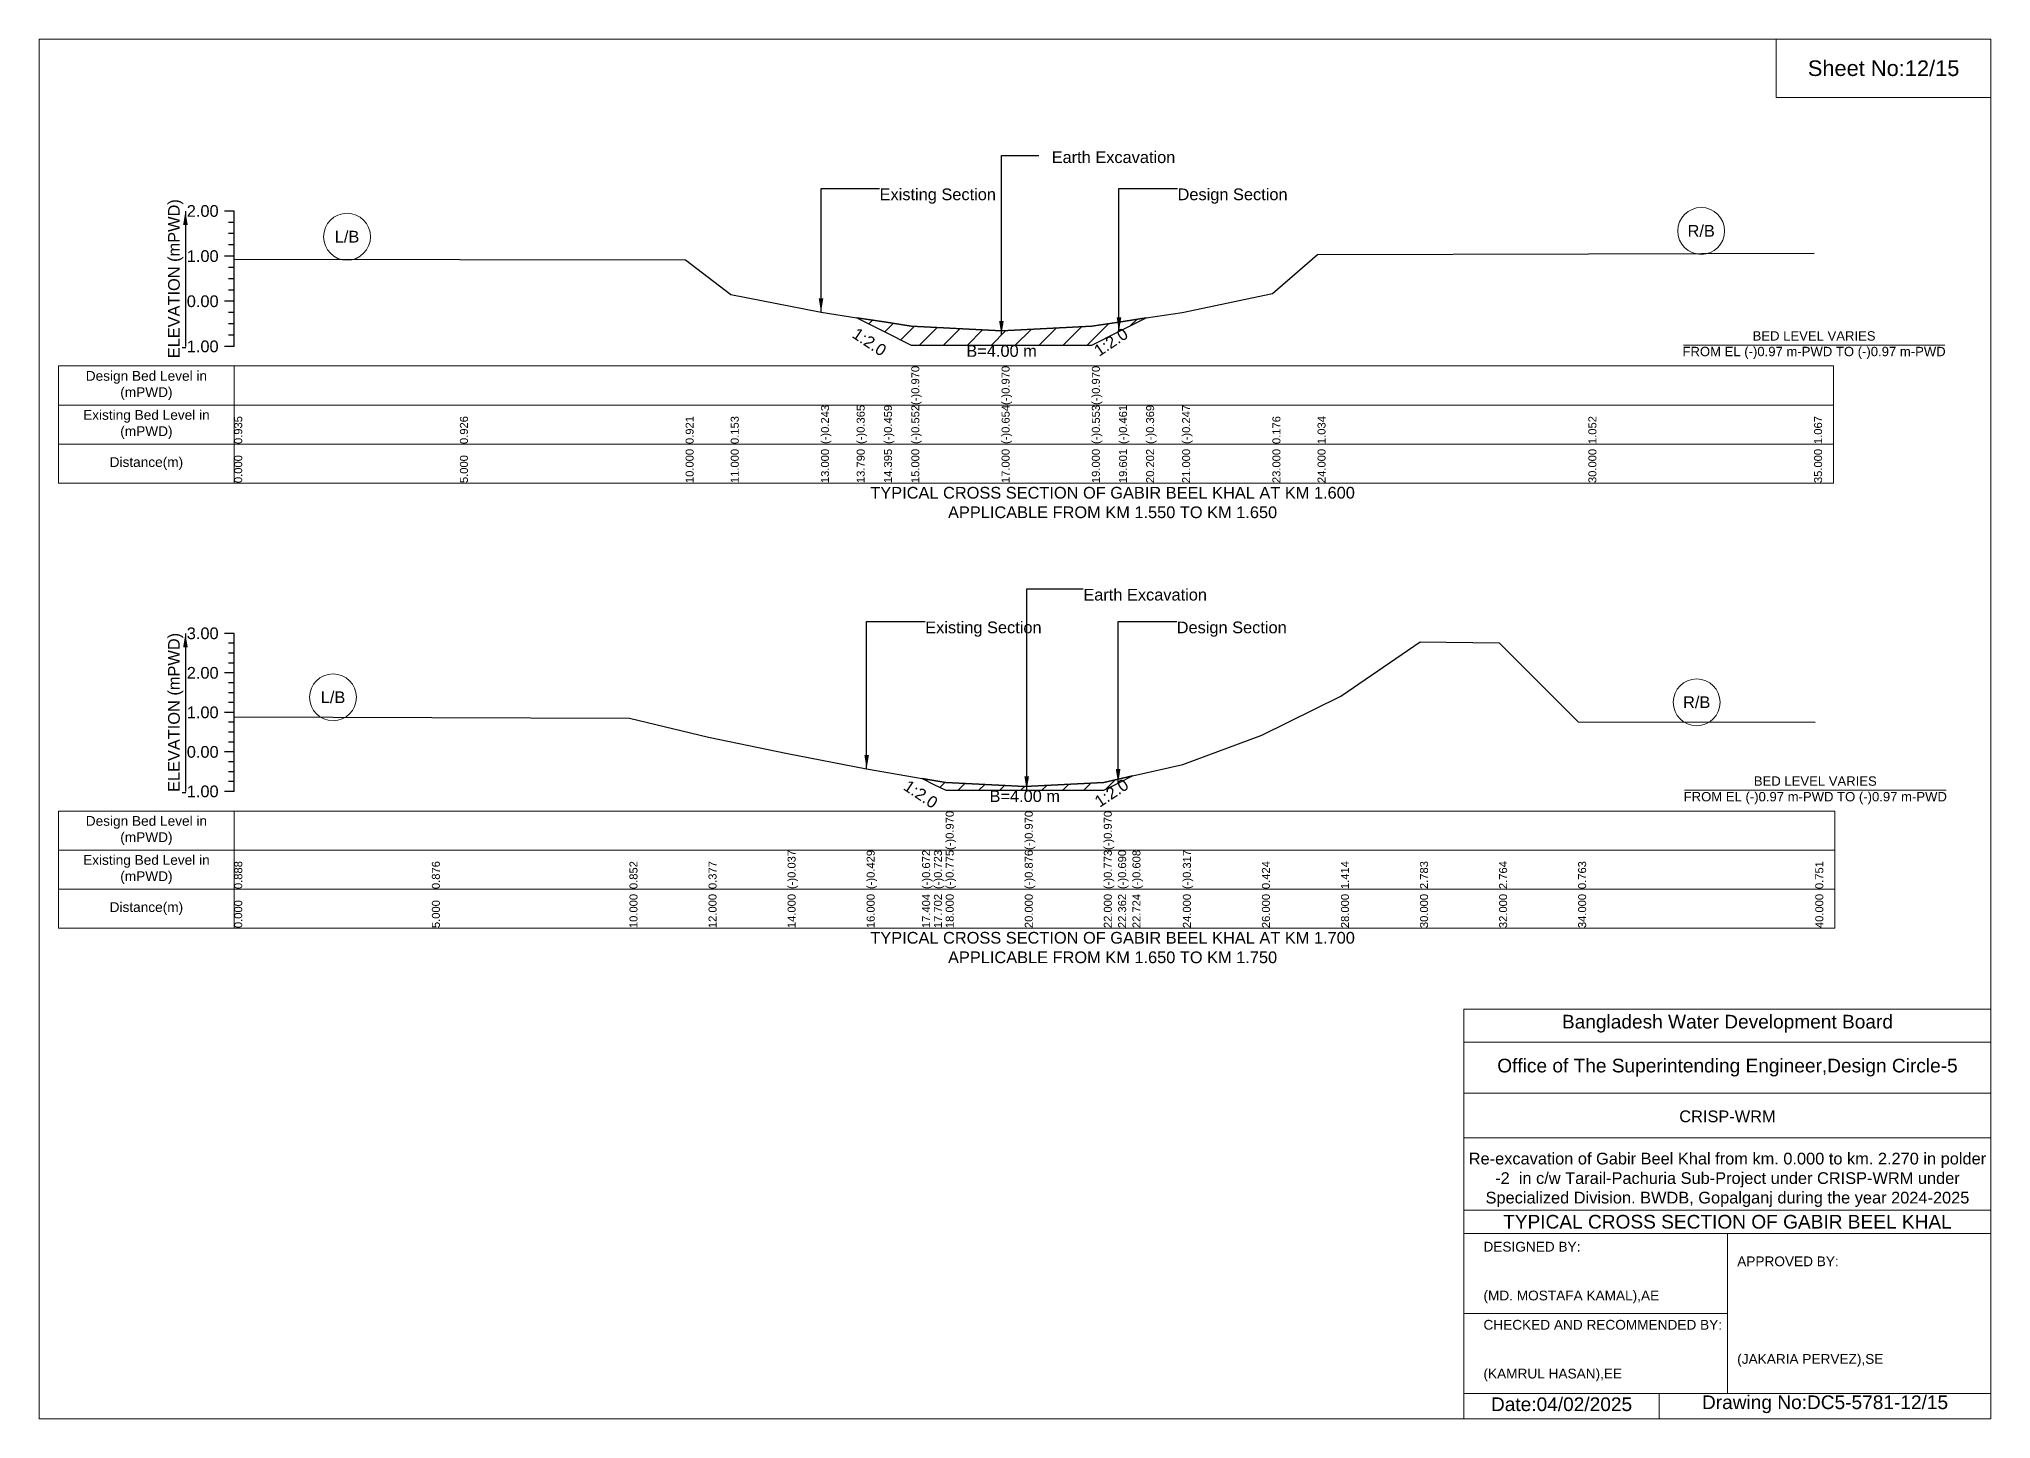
# Model space of a CAD drawing. Header units: inches. Extents: x 91000 to 258000, y -5656 to 6519.
# Drawn here: x 210000 to 218000, y -5656 to 0 of the extents above; entities that cross this region are included whole.
import ezdxf

# ---------------------------------------------------------------- set-up
doc = ezdxf.new("R2010")
doc.units = ezdxf.units.IN
doc.header["$LTSCALE"] = 7
doc.header["$MEASUREMENT"] = 0
for name, color, linetype, lineweight in [('Cross section Data Border', 7, 'Continuous', 9), ('Cross Section Labels', 7, 'Continuous', 9), ('Existing_Bed_Level for Xsection', 7, 'Continuous', 25)]:
    doc.layers.add(name, color=color, linetype=linetype, lineweight=lineweight)
doc.styles.get("Standard").update_dxf_attribs({"font": 'arial.ttf'})
doc.dimstyles.get("Standard").update_dxf_attribs({"dimtxt": 0.18, "dimasz": 0.18, "dimexe": 0.18, "dimexo": 0.0625, "dimgap": 0.09, "dimtad": 0, "dimtih": 1, "dimtoh": 1, "dimdec": 4, "dimzin": 0, "dimdsep": 46, "dimtxsty": 'Standard', "dimcen": 0.09, "dimadec": 0, "dimazin": 0, "dimtfac": 1, "dimtdec": 4, "dimtofl": 0, "dimtmove": 0, "dimatfit": 3, "dimfxl": 1, "dimtolj": 1, "dimtzin": 0, "dimarcsym": 0})

msp = doc.modelspace()

# ---------------------------------------------------------------- hatches: boundary and pattern name
at = {"layer": 'Existing_Bed_Level for Xsection'}
h = msp.add_hatch(dxfattribs=at)
h.set_pattern_fill('ANSI31', color=256, scale=555, style=0)
h.paths.add_polyline_path([(213351.2, -1142.5), (213463.1, -1198.5), (213575, -1254.5), (213945, -1254.5), (214315, -1254.5), (214426.2, -1198.9), (214537.3, -1143.3), (214426.2, -1160.3), (214315, -1177.3), (213945, -1196), (213575, -1177.1), (213463.1, -1159.8)])
h = msp.add_hatch(dxfattribs=at)
h.set_pattern_fill('ANSI31', color=256, scale=486, style=0)
h.paths.add_polyline_path([(213619.4, -3030.9), (213667.7, -3055.1), (213716, -3079.2), (214040, -3079.2), (214364, -3079.2), (214422.7, -3049.9), (214481.3, -3020.6), (214422.7, -3033.9), (214364, -3047.3), (214040, -3064), (213716, -3047.6), (213667.7, -3039.3)])

# ---------------------------------------------------------------- linework, layer by layer
at = {"layer": 'Cross section Data Border'}
for points in [[(210080, -1340), (217355, -1340), (217355, -1820), (210080, -1820)], [(210080, -3164.1), (217360, -3164.1), (217360, -3644.1), (210080, -3644.1)]]:
    msp.add_lwpolyline(points, close=True, dxfattribs=at)
for points in [[(210800, -1340), (210800, -1820)], [(210080, -1500), (217355, -1500)], [(210080, -1660), (217355, -1660)], [(210800, -3164.1), (210800, -3644.1)], [(210080, -3324.1), (217360, -3324.1)], [(210080, -3484.1), (217360, -3484.1)]]:
    msp.add_lwpolyline(points, dxfattribs=at)
at = {"layer": 'Cross Section Labels'}
for points in [[(210000, 0), (218000, 0), (218000, -5656), (210000, -5656)], [(217120, 0), (218000, 0), (218000, -240), (217120, -240)]]:
    msp.add_lwpolyline(points, close=True, dxfattribs=at)
for points in [[(216739.2, -1254.5), (217810.8, -1254.5)], [(216744.2, -3079.2), (217815.8, -3079.2)], [(215840, -5656), (215840, -3976), (218000, -3976)], [(215840, -4112), (218000, -4112)], [(215840, -4320), (218000, -4320)], [(215840, -4504), (218000, -4504)], [(215840, -4800), (218000, -4800)], [(215840, -4896), (218000, -4896)], [(216920, -4896), (216920, -5552)], [(215840, -5224), (216920, -5224)], [(215840, -5552), (218000, -5552)], [(216640, -5552), (216640, -5656)]]:
    msp.add_lwpolyline(points, dxfattribs=at)
for centre in [(211262.5, -810.4), (216812.5, -786.5), (211205, -2698.2), (216794, -2718.5)]:
    msp.add_circle(centre, 96, dxfattribs=at)
at = {"layer": 'Existing_Bed_Level for Xsection'}
for points in [[(210800, -705), (210760, -705)], [(210800, -1260), (210800, -1075), (210800, -890), (210800, -705)], [(210800, -751.3), (210776, -751.3)], [(210800, -797.5), (210776, -797.5)], [(210800, -843.8), (210776, -843.8)], [(210800, -902), (211725, -903.7), (212650, -904.6), (212835, -1046.7), (213205, -1120), (213351.2, -1142.5), (213463.1, -1159.8), (213575, -1177.1), (213575, -1177.1), (213945, -1196), (213945, -1196), (214315, -1177.3), (214315, -1177.3), (214426.2, -1160.3), (214537.3, -1143.3), (214685, -1120.7), (215055, -1042.5), (215240, -883.7), (216350, -880.4), (217275, -877.6)], [(210800, -890), (210760, -890)], [(210800, -936.3), (210776, -936.3)], [(210800, -982.5), (210776, -982.5)], [(210800, -1028.8), (210776, -1028.8)], [(210800, -1075), (210760, -1075)], [(210800, -1121.3), (210776, -1121.3)], [(210800, -1167.5), (210776, -1167.5)], [(210800, -1260), (210760, -1260)], [(210800, -1213.8), (210776, -1213.8)], [(210800, -2436.1), (210760, -2436.1)], [(210800, -2476.6), (210776, -2476.6)], [(210800, -3084.1), (210800, -2922.1), (210800, -2760.1), (210800, -2598.1), (210800, -2436.1)], [(210800, -2778.2), (211610, -2780.2), (212420, -2784.1), (212744, -2861), (213068, -2928.1), (213392, -2991.6), (213619.4, -3030.9), (213667.7, -3039.3), (213716, -3047.6), (213716, -3047.6), (214040, -3064), (214040, -3064), (214364, -3047.3), (214364, -3047.3), (214422.7, -3033.9), (214481.3, -3020.6), (214688, -2973.4), (215012, -2853.4), (215336, -2693), (215660, -2471.2), (215984, -2474.3), (216308, -2798.5), (217280, -2800.4)], [(210800, -2517.1), (210776, -2517.1)], [(210800, -2557.6), (210776, -2557.6)], [(210800, -2598.1), (210760, -2598.1)], [(210800, -2638.6), (210776, -2638.6)], [(210800, -2679.1), (210776, -2679.1)], [(210800, -2719.6), (210776, -2719.6)], [(210800, -2760.1), (210760, -2760.1)], [(210800, -2800.6), (210776, -2800.6)], [(210800, -2841.1), (210776, -2841.1)], [(210800, -2922.1), (210760, -2922.1)], [(210800, -2881.6), (210776, -2881.6)], [(210800, -2962.6), (210776, -2962.6)], [(210800, -3003.1), (210776, -3003.1)], [(210800, -3084.1), (210760, -3084.1)], [(210800, -3043.6), (210776, -3043.6)]]:
    msp.add_lwpolyline(points, dxfattribs=at)
for points in [[(213351.2, -1142.5), (213351.2, -1142.5), (213463.1, -1198.5), (213575, -1254.5), (213575, -1254.5), (213945, -1254.5), (213945, -1254.5), (214315, -1254.5), (214315, -1254.5), (214426.2, -1198.9), (214537.3, -1143.3), (214426.2, -1160.3), (214315, -1177.3), (214315, -1177.3), (213945, -1196), (213945, -1196), (213575, -1177.1), (213575, -1177.1), (213463.1, -1159.8), (213351.2, -1142.5)], [(213619.4, -3030.9), (213667.7, -3055.1), (213716, -3079.2), (213716, -3079.2), (214040, -3079.2), (214040, -3079.2), (214364, -3079.2), (214364, -3079.2), (214422.7, -3049.9), (214481.3, -3020.6), (214422.7, -3033.9), (214364, -3047.3), (214364, -3047.3), (214040, -3064), (214040, -3064), (213716, -3047.6), (213716, -3047.6), (213667.7, -3039.3)]]:
    msp.add_lwpolyline(points, close=True, dxfattribs=at)

# ---------------------------------------------------------------- texts
at = {"layer": 'Cross section Data Border', "char_height": 40, "width": 640, "attachment_point": 5}
for s, insert in [('Design Bed Level in (mPWD)', (210440, -1420)), ('Existing Bed Level in (mPWD)', (210440, -1580)), ('Distance(m)', (210440, -1740)), ('Design Bed Level in (mPWD)', (210440, -3244.1)), ('Existing Bed Level in (mPWD)', (210440, -3404.1)), ('Distance(m)', (210440, -3564.1))]:
    msp.add_mtext(s, dxfattribs=dict(at, insert=insert))
at = {"layer": 'Cross Section Labels'}
for s, insert, char_height, attachment_point in [('Sheet No:12/15', (217560, -120), 64, 5), ('Earth Excavation', (214150.3, -460.3), 48, 1), ('Existing Section', (213445, -612.5), 48, 1), ('Design Section', (214666.2, -612.5), 48, 1), ('L/B', (211262.5, -810.4), 48, 5), ('R/B', (216812.5, -786.5), 48, 5), ('BED LEVEL VARIES ^JFROM EL (-)0.97 m-PWD TO (-)0.97 m-PWD', (217275, -1254.5), 38.4, 5), ('B=4.00 m', (213945, -1254.5), 48, 2), ('TYPICAL CROSS SECTION OF GABIR BEEL KHAL AT KM 1.600^JAPPLICABLE FROM KM 1.550 TO KM 1.650', (214400, -1900), 48, 5), ('Earth Excavation', (214280, -2253.5), 48, 1), ('Existing Section', (213632, -2387.5), 48, 1), ('Design Section', (214662.7, -2387.5), 48, 1), ('L/B', (211205, -2698.2), 48, 5), ('R/B', (216794, -2718.5), 48, 5), ('BED LEVEL VARIES ^JFROM EL (-)0.97 m-PWD TO (-)0.97 m-PWD', (217280, -3079.2), 38.4, 5), ('B=4.00 m', (214040, -3079.2), 48, 2), ('TYPICAL CROSS SECTION OF GABIR BEEL KHAL AT KM 1.700^JAPPLICABLE FROM KM 1.650 TO KM 1.750', (214400, -3724.1), 48, 5), ('Bangladesh Water Development Board', (216920, -4036), 56, 5), ('Office of The Superintending Engineer,Design Circle-5', (216920, -4216), 56, 5)]:
    msp.add_mtext(s, dxfattribs=dict(at, insert=insert, char_height=char_height, attachment_point=attachment_point))
at = {"layer": 'Cross Section Labels', "char_height": 48, "attachment_point": 2}
for insert, rotation in [((213416.8, -1221.6), 326.30993), ((214379.9, -1222), 33.69007), ((214382.2, -3070.1), 33.69007), ((213627.2, -3075.3), 326.30993)]:
    msp.add_mtext('1:2.0', dxfattribs=dict(at, insert=insert, rotation=rotation))
at = {"layer": 'Cross Section Labels'}
for s, insert, char_height, width, attachment_point in [('CRISP-WRM', (216920, -4416), 48, 2240, 5), ('Re-excavation of Gabir Beel Khal from km. 0.000 to km. 2.270 in polder -2  in c/w Tarail-Pachuria Sub-Project under CRISP-WRM under Specialized Division. BWDB, Gopalganj during the year 2024-2025', (216920, -4676), 48, 2160, 5), ('TYPICAL CROSS SECTION OF GABIR BEEL KHAL', (216920, -4848), 56, 2240, 5), ('DESIGNED BY:^J^J^J(MD. MOSTAFA KAMAL),AE', (215920, -5056), 40, 1120, 4), ('APPROVED BY:^J^J^J^J^J^J(JAKARIA PERVEZ),SE', (216960, -5216), 40, 1120, 4), ('CHECKED AND RECOMMENDED BY:^J^J^J(KAMRUL HASAN),EE', (215920, -5376), 40, 1120, 4), ('Date:04/02/2025', (216240, -5596), 56, 1120, 5), ('Drawing No:DC5-5781-12/15', (217320, -5596), 56, 1760, 5)]:
    msp.add_mtext(s, dxfattribs=dict(at, insert=insert, char_height=char_height, width=width, attachment_point=attachment_point))
at = {"layer": 'Existing_Bed_Level for Xsection', "rotation": 90}
for s, insert, char_height, attachment_point in [('ELEVATION (mPWD)', (210560, -982.5), 48, 5), ('(-)0.970', (213575, -1500), 32.8, 1), ('(-)0.970', (213945, -1500), 32.8, 1), ('(-)0.970', (214315, -1500), 32.8, 1), ('(-)0.243', (213205, -1660), 32.8, 1), ('(-)0.365', (213351.2, -1660), 32.8, 1), ('(-)0.459', (213463.1, -1660), 32.8, 1), ('(-)0.552', (213575, -1660), 32.8, 1), ('(-)0.654', (213945, -1660), 32.8, 1), ('(-)0.553', (214315, -1660), 32.8, 1), ('(-)0.461', (214426.2, -1660), 32.8, 1), ('(-)0.369', (214537.3, -1660), 32.8, 1), ('(-)0.247', (214685, -1660), 32.8, 1), ('0.935', (210800, -1660), 32.8, 1), ('0.926', (211725, -1660), 32.8, 1), ('0.921', (212650, -1660), 32.8, 1), ('0.153', (212835, -1660), 32.8, 1), ('0.176', (215055, -1660), 32.8, 1), ('1.034', (215240, -1660), 32.8, 1), ('1.052', (216350, -1660), 32.8, 1), ('1.067', (217275, -1660), 32.8, 1), ('0.000', (210800, -1820), 32.8, 1), ('5.000', (211725, -1820), 32.8, 1), ('10.000', (212650, -1820), 32.8, 1), ('11.000', (212835, -1820), 32.8, 1), ('13.000', (213205, -1820), 32.8, 1), ('13.790', (213351.2, -1820), 32.8, 1), ('14.395', (213463.1, -1820), 32.8, 1), ('15.000', (213575, -1820), 32.8, 1), ('17.000', (213945, -1820), 32.8, 1), ('19.000', (214315, -1820), 32.8, 1), ('19.601', (214426.2, -1820), 32.8, 1), ('20.202', (214537.3, -1820), 32.8, 1), ('21.000', (214685, -1820), 32.8, 1), ('23.000', (215055, -1820), 32.8, 1), ('24.000', (215240, -1820), 32.8, 1), ('30.000', (216350, -1820), 32.8, 1), ('35.000', (217275, -1820), 32.8, 1), ('ELEVATION (mPWD)', (210560, -2760.1), 48, 5), ('(-)0.970', (213716, -3324.1), 32.8, 1), ('(-)0.970', (214040, -3324.1), 32.8, 1), ('(-)0.970', (214364, -3324.1), 32.8, 1), ('(-)0.037', (213068, -3484.1), 32.8, 1), ('(-)0.429', (213392, -3484.1), 32.8, 1), ('(-)0.672', (213619.4, -3484.1), 32.8, 1), ('(-)0.723', (213667.7, -3484.1), 32.8, 1), ('(-)0.775', (213716, -3484.1), 32.8, 1), ('(-)0.876', (214040, -3484.1), 32.8, 1), ('(-)0.773', (214364, -3484.1), 32.8, 1), ('(-)0.690', (214422.7, -3484.1), 32.8, 1), ('(-)0.608', (214481.3, -3484.1), 32.8, 1), ('(-)0.317', (214688, -3484.1), 32.8, 1), ('0.888', (210800, -3484.1), 32.8, 1), ('0.876', (211610, -3484.1), 32.8, 1), ('0.852', (212420, -3484.1), 32.8, 1), ('0.377', (212744, -3484.1), 32.8, 1), ('0.424', (215012, -3484.1), 32.8, 1), ('1.414', (215336, -3484.1), 32.8, 1), ('2.783', (215660, -3484.1), 32.8, 1), ('2.764', (215984, -3484.1), 32.8, 1), ('0.763', (216308, -3484.1), 32.8, 1), ('0.751', (217280, -3484.1), 32.8, 1), ('10.000', (212420, -3644.1), 32.8, 1), ('12.000', (212744, -3644.1), 32.8, 1), ('14.000', (213068, -3644.1), 32.8, 1), ('16.000', (213392, -3644.1), 32.8, 1), ('17.404', (213619.4, -3644.1), 32.8, 1), ('17.702', (213667.7, -3644.1), 32.8, 1), ('18.000', (213716, -3644.1), 32.8, 1), ('20.000', (214040, -3644.1), 32.8, 1), ('22.000', (214364, -3644.1), 32.8, 1), ('22.362', (214422.7, -3644.1), 32.8, 1), ('22.724', (214481.3, -3644.1), 32.8, 1), ('24.000', (214688, -3644.1), 32.8, 1), ('26.000', (215012, -3644.1), 32.8, 1), ('28.000', (215336, -3644.1), 32.8, 1), ('30.000', (215660, -3644.1), 32.8, 1), ('32.000', (215984, -3644.1), 32.8, 1), ('34.000', (216308, -3644.1), 32.8, 1), ('40.000', (217280, -3644.1), 32.8, 1), ('0.000', (210800, -3644.1), 32.8, 1), ('5.000', (211610, -3644.1), 32.8, 1)]:
    msp.add_mtext(s, dxfattribs=dict(at, insert=insert, char_height=char_height, attachment_point=attachment_point))
at = {"layer": 'Existing_Bed_Level for Xsection', "char_height": 48, "attachment_point": 6}
for s, insert in [('2.00', (210736, -705)), ('1.00', (210736, -890)), ('0.00', (210736, -1075)), ('-1.00', (210736, -1260)), ('3.00', (210736, -2436.1)), ('2.00', (210736, -2598.1)), ('1.00', (210736, -2760.1)), ('0.00', (210736, -2922.1)), ('-1.00', (210736, -3084.1))]:
    msp.add_mtext(s, dxfattribs=dict(at, insert=insert))

# ---------------------------------------------------------------- leaders
at = {"layer": 'Cross Section Labels', "annotation_type": 0, "has_hookline": 1, "hookline_direction": 0}
for points, text_width in [([(213944.3, -1213), (213944.3, -477.2), (214097.4, -477.2)], 497), ([(213205, -1120), (213205, -612.5), (213444.9, -612.5)], 467.2), ([(214426.2, -1198.9), (214426.2, -612.5), (214666.1, -612.5)], 441.2), ([(214047.9, -3079.2), (214047.9, -2253.5), (214279.9, -2253.5)], 497), ([(213392, -2991.6), (213392, -2387.5), (213631.9, -2387.5)], 467.2), ([(214422.7, -3049.9), (214422.7, -2387.5), (214662.6, -2387.5)], 441.2)]:
    msp.add_leader(points, dimstyle='Standard', override={"dimasz": 57.6}, dxfattribs=dict(at, text_width=text_width))
at = {"layer": 'Existing_Bed_Level for Xsection'}
for points in [[(210600, -705), (210600, -1260)], [(210600, -2436.1), (210600, -3084.1)]]:
    msp.add_leader(points, dimstyle='Standard', override={"dimasz": 57.6}, dxfattribs=at)

doc.saveas('drawing.dxf')
